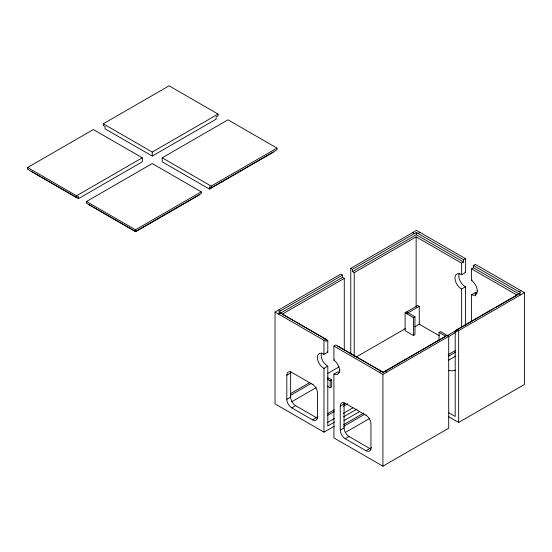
<?xml version="1.0" encoding="UTF-8"?>
<svg xmlns="http://www.w3.org/2000/svg" width="552" height="552" viewBox="0 0 552 552"><rect width="100%" height="100%" fill="white"/><g stroke="black" fill="none" stroke-linecap="round" stroke-linejoin="round"><path stroke-width="0.83" d="M78.46 198.658L78.46 196.374L76.549 197.478L27.6 169.216L27.6 167.504L93.343 129.547L142.299 157.803L142.299 161.805L78.46 198.658L31.243 171.396M103.293 123.8L169.084 85.815L218.04 114.078L218.04 115.789L216.129 116.893L216.129 119.177L152.242 156.064L105.025 128.802L105.025 126.518L103.293 125.518L103.293 123.8L152.242 152.062L218.04 114.078M27.6 167.504L76.549 195.767L142.299 157.803M86.498 201.508L152.242 163.551L201.238 191.834L201.238 193.552L135.495 231.509L86.498 203.219L86.498 201.508L135.495 229.798L201.238 191.834M162.184 157.803L227.983 119.819L276.98 148.108L276.98 149.82L211.188 187.811L209.456 186.811L209.456 189.094L162.184 161.805L162.184 157.803L211.188 186.093L276.98 148.108M199.507 194.835L135.675 231.688L88.41 204.399M209.456 189.094L273.337 152.214M334.319 426.178L323.969 432.154L275.02 403.892L275.02 312.059L340.812 274.075L342.544 275.075L342.544 277.359L280.147 313.384M350.762 354.156L350.762 268.334L416.505 230.377L465.453 258.633L465.453 272.557L461.631 274.765L461.175 274.482A8.749 5.051 60 0 0 454.965 278.035A8.749 5.051 60 0 0 461.148 288.751L461.631 289.007L465.453 286.798L465.453 325.514M342.544 275.075L278.663 311.956L325.88 339.218L325.88 341.502L327.791 340.405L327.791 352.142L323.969 354.349L323.541 354.08A8.618 4.975 60 0 0 317.386 357.565A8.618 4.975 60 0 0 323.486 368.122L323.969 368.384L327.791 366.176L327.791 425.944L334.512 422.066M350.762 268.334L352.493 269.335L416.325 232.482L463.542 259.737L465.453 258.633M278.484 314.06L280.395 312.956M418.057 233.475L419.968 232.378M352.493 269.335L352.493 271.618L416.325 234.766L463.542 262.027L463.542 259.737M344.275 350.216L344.275 278.36L282.307 314.143L327.791 340.405M352.493 271.618L354.225 272.619L416.146 236.87L461.631 263.132L463.542 262.027M275.02 312.059L323.969 340.322L325.88 339.218M339.473 370.316A8.618 4.975 60 0 0 333.912 360.097L333.912 346.063L335.823 344.959L383.095 372.248L446.975 335.368L448.707 336.368L448.707 428.2L382.916 466.185L333.912 437.895L333.912 374.118A8.618 4.975 60 0 0 339.473 370.316L340.191 369.902M471.58 321.167L471.58 294.74A8.749 5.051 60 0 0 477.232 290.89A8.749 5.051 60 0 0 471.58 280.513L471.58 268.872L473.492 267.768L473.492 265.484L475.403 264.38L524.4 292.67L524.4 384.496L458.657 422.452L448.258 416.456M317.745 418.223A6.997 4.043 60 0 1 316.386 417.657L312.563 419.865L291.76 407.852A6.997 4.043 60 0 1 286.812 399.282L286.812 375.263L290.635 373.055A6.997 4.043 60 0 1 290.821 371.593M406.589 311.956L414.952 316.786L414.952 334.643L413.469 335.499L405.106 330.669L405.106 312.818L417.774 305.498L419.258 306.36L419.258 324.21L439.309 335.782M406.589 313.674L419.258 306.36M471.58 280.513L472.298 280.099M333.912 360.097L334.388 359.821M405.106 312.818L413.469 317.648L414.952 316.786M290.276 393.79L309.617 382.626M327.853 373.387L339.052 366.921M356.461 356.868L405.699 328.44M290.269 395.508L311.1 383.481M286.812 399.282L290.635 397.074L290.635 373.055M286.812 375.263A6.997 4.043 60 0 1 291.76 372.407L312.563 384.413L313.039 384.137M414.787 326.791L419.258 324.21M477.232 290.89L477.708 290.614M333.912 374.118L337.734 371.91A8.618 4.975 60 0 0 339.328 372.414M471.58 294.74L475.403 292.539A8.749 5.051 60 0 0 477.018 293.05M291.76 401.704L316.31 387.538M327.315 379.1L330.193 380.763L331.676 379.9L331.676 386.966L330.193 387.821L327.315 386.158M291.76 407.852L295.582 405.651L316.386 417.657M439.061 340.073L439.061 332.421L440.544 331.559L448.907 336.389L455.621 332.518M379.452 372.352L381.363 371.254M519.025 291.773L520.936 290.669M448.472 412.579L455.193 416.456L455.193 330.91L456.925 331.911L456.925 329.627L520.757 292.774L473.492 265.484M445.243 336.651L383.274 372.434L337.734 346.145M455.193 330.91L463.397 326.17M464.887 325.314L480.557 316.268M482.048 315.406L493.985 308.513M495.475 307.65L517.114 295.161L471.58 268.872M447.424 335.533L457.863 329.503M333.912 346.063L382.916 374.353L448.707 336.368M456.925 329.627L458.657 330.627L524.4 292.67M312.563 419.865A6.997 4.043 60 0 0 317.51 417.008L317.986 416.732M371.192 449.08A6.997 4.043 60 0 1 369.826 448.514L366.004 450.722L345.2 438.709A6.997 4.043 60 0 1 340.253 430.139L340.253 406.113L344.075 403.905A6.997 4.043 60 0 1 344.158 402.919M327.647 413.648L334.339 409.784M343.268 404.63L345.497 403.339M327.64 415.366L334.339 411.502M343.261 406.348L347.725 403.767M327.64 422.425L334.339 418.561M343.261 413.407L352.935 407.824M448.169 354.674L455.621 350.368M343.468 416.891L356.909 409.135M448.493 356.261L455.793 352.045M343.93 420.631L359.456 411.668M448.507 360.249L455.876 355.999M343.717 424.647L363.802 413.048M343.717 426.358L364.541 414.338M340.253 430.139L344.075 427.931L344.075 403.905M340.253 406.113A6.997 4.043 60 0 1 345.2 403.257L366.004 415.27L366.48 414.994M345.2 432.561L369.75 418.388M345.2 438.709L349.023 436.501L369.826 448.514M366.004 450.722A6.997 4.043 60 0 0 370.951 447.865L371.434 447.589M465.453 286.798L464.998 286.557A8.749 5.051 60 0 1 459.223 273.447M327.791 366.176L327.336 365.935A8.618 4.975 60 0 1 321.637 353.018M412.682 232.585L414.414 233.586M473.492 267.768L520.577 294.871M439.061 332.421L445.94 336.389M342.544 277.359L344.275 278.36M278.843 309.858L280.575 310.852M385.006 371.144L386.738 372.145M327.364 377.416L331.676 379.9M464.97 272.253L465.453 272.557M327.308 351.838L327.791 352.142M323.934 354.329L323.969 340.322M475.403 292.539L475.403 295.975M461.631 263.132L461.631 274.765M461.631 289.007L461.631 327.364M458.657 330.627L458.657 422.452M416.325 232.482L416.325 234.766M416.146 236.87L416.146 307.015M413.469 317.648L413.469 335.499M382.916 374.353L382.916 466.185M370.951 447.865L370.951 423.839A6.997 4.043 60 0 0 366.004 415.27M354.225 272.619L354.225 356.454M330.193 380.763L330.193 387.821M323.969 368.384L323.969 432.154M317.51 417.008L317.51 392.989A6.997 4.043 60 0 0 312.563 384.413M211.188 186.093L211.188 187.811M152.242 152.062L152.242 156.064M135.495 229.798L135.495 231.509M76.549 195.767L76.549 197.478M349.023 436.501A6.997 4.043 60 0 1 344.075 427.931M455.462 370.226A7.935 4.582 0 0 1 448.459 370.42M295.582 405.651A6.997 4.043 60 0 1 290.635 397.074"/></g></svg>
